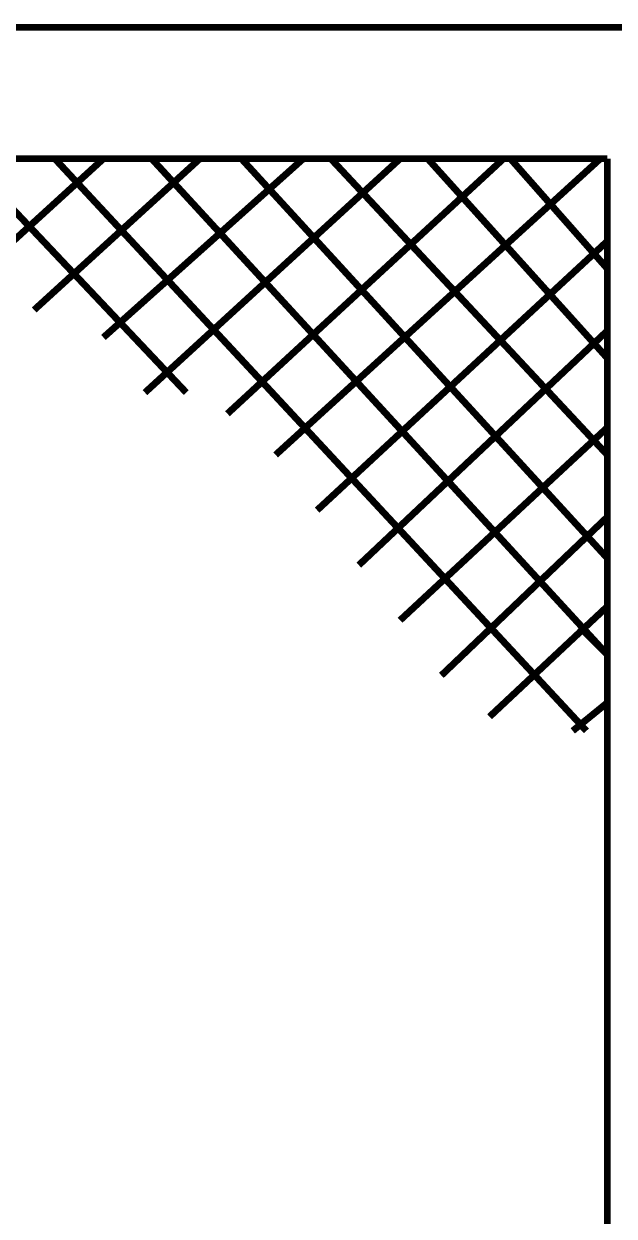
# Model space of a CAD drawing. Extents: x 0 to 210, y 0 to 297.
# Drawn here: x 90.95 to 94.58, y 197.68 to 205.01 of the extents above; entities that cross this region are included whole.
import ezdxf

# ---------------------------------------------------------------- set-up
doc = ezdxf.new("R2010")
doc.units = 0
doc.header["$MEASUREMENT"] = 0
doc.layers.add('C00-00-00-BLACK', color=7, linetype='Continuous')

msp = doc.modelspace()

# ---------------------------------------------------------------- linework, layer by layer
at = {"layer": 'C00-00-00-BLACK', "const_width": 0.0423}
for points in [[(95.3396, 204.986), (78.7164, 204.986)], [(94.5363, 204.178), (79.5211, 204.178)], [(90.4215, 203.248), (91.4396, 204.178)], [(91.9484, 202.74), (90.5909, 204.178)], [(91.0138, 203.248), (92.0323, 204.178)], [(94.4079, 200.66), (91.1408, 204.178)], [(91.4396, 203.079), (92.6677, 204.178)], [(91.6947, 202.74), (93.2628, 204.178)], [(94.5363, 201.129), (91.736, 204.178)], [(92.2017, 202.61), (93.8982, 204.178)], [(94.5363, 201.722), (92.2874, 204.178)], [(92.498, 202.357), (94.4933, 204.178)], [(94.5363, 202.357), (92.837, 204.178)], [(94.5363, 202.952), (93.4325, 204.178)], [(94.5363, 203.502), (93.9408, 204.178)], [(94.5363, 184.597), (94.5363, 204.178)], [(92.753, 202.017), (94.5363, 203.671)], [(93.0092, 201.679), (94.5363, 203.12)], [(93.2628, 201.34), (94.5363, 202.525)], [(93.5164, 201.001), (94.5363, 201.975)], [(93.8128, 200.747), (94.5363, 201.425)], [(94.3666, 201.298), (94.5363, 201.129)], [(94.324, 200.66), (94.5363, 200.833)]]:
    msp.add_lwpolyline(points, dxfattribs=at)

doc.saveas('drawing.dxf')
